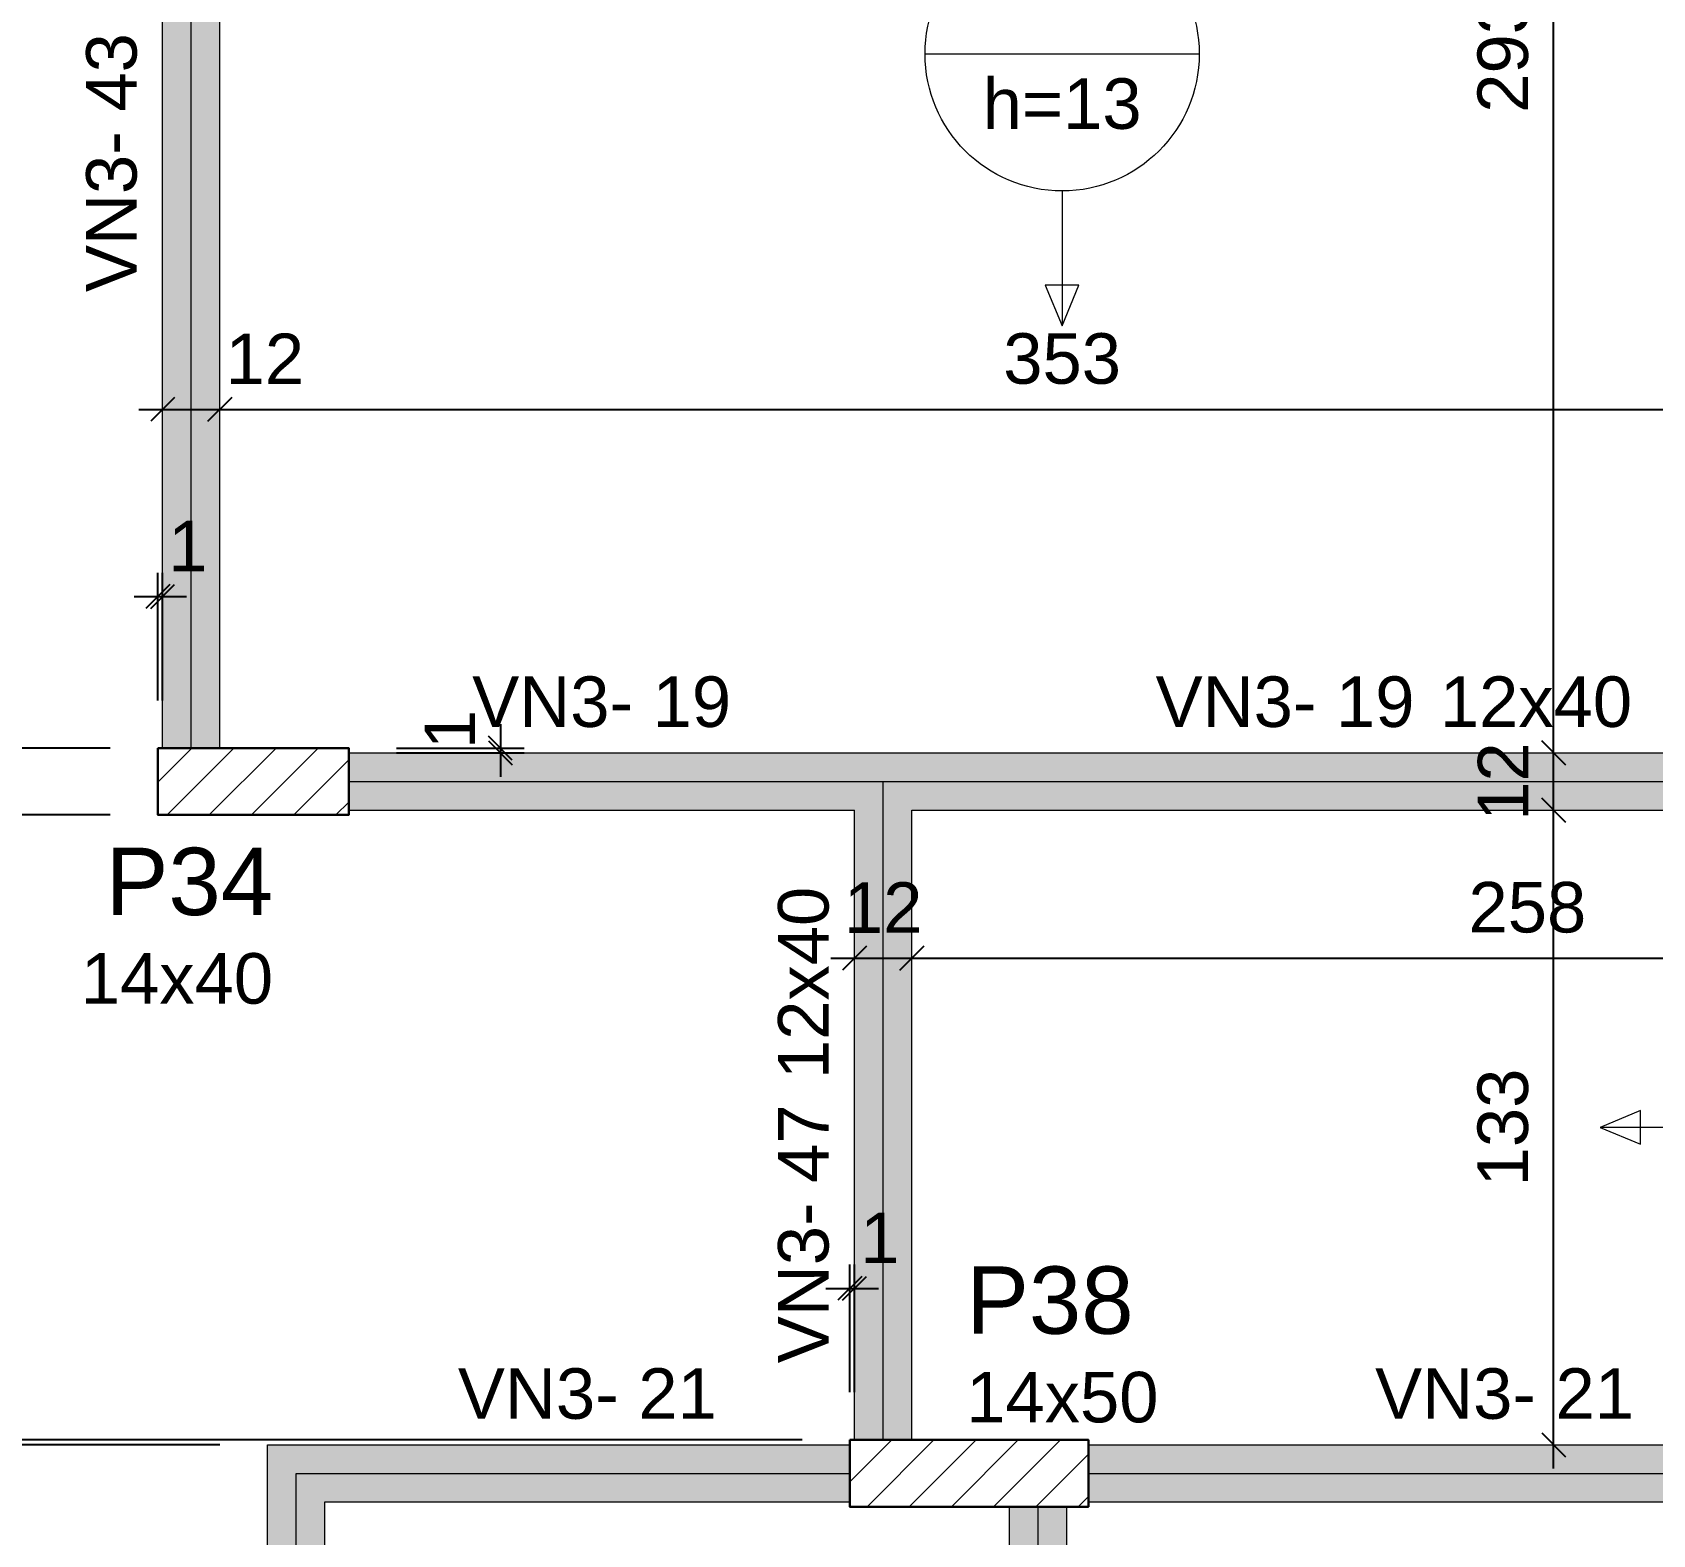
# Model space of a CAD drawing. Header units: millimetres. Extents: x -8 to 605, y -494 to 220.
# Drawn here: x -0.05 to 6.74, y -450.72 to -444.42 of the extents above; entities that cross this region are included whole.
import ezdxf

# ---------------------------------------------------------------- set-up
doc = ezdxf.new("R2010")
doc.units = ezdxf.units.MM
doc.header["$MEASUREMENT"] = 0
doc.linetypes.add('NULL', pattern=[0])
for name, color, linetype, lineweight in [('FO-Cotas', 5, 'Continuous', 5), ('FO-Eixos', 5, 'Continuous', 5), ('FO-Hachura pilar que passa', 19, 'Continuous', 5), ('FO-Hachura viga', 43, 'Continuous', 5), ('FO-Pilares', 4, 'Continuous', 30), ('FO-Textos das lajes', 1, 'Continuous', 20), ('FO-Textos das vigas', 7, 'Continuous', 5), ('FO-Textos dos pilares', 7, 'Continuous', 5), ('FO-Vigas', 1, 'Continuous', 20)]:
    doc.layers.add(name, color=color, linetype=linetype, lineweight=lineweight)
doc.styles.add('Arial', font='arial.ttf')
doc.dimstyles.new('UM_50.000000', dxfattribs={"dimtxt": 0.18, "dimasz": 0.1, "dimexe": 0.1, "dimexo": 0.2, "dimgap": 0, "dimtad": 1, "dimtih": 1, "dimtoh": 1, "dimdec": 1, "dimlfac": 50, "dimzin": 0, "dimdsep": 46, "dimtxsty": 'Standard', "dimcen": 0.09, "dimdle": 0.1, "dimadec": 1, "dimazin": 2, "dimtfac": 1, "dimtdec": 4, "dimtofl": 0, "dimtmove": 0, "dimatfit": 3, "dimfxl": 1, "dimtolj": 1, "dimarcsym": 0})
pattern_1 = [(45, (-4.58844, -411.61486), (-0.08838835, 0.08838835), [])]

# ---------------------------------------------------------------- blocks, each defined once
blk = doc.blocks.new('_Oblique')
at = {"color": 0, "linetype": 'ByBlock', "lineweight": -2}
blk.add_line((-0.5, -0.5), (0.5, 0.5), dxfattribs=at)
blk = doc.blocks.new('*D4143')
at = {"layer": 'Defpoints', "color": 0, "transparency": 16777216}
for p in [(-1.9904, -450.3447), (0.9316, -450.3447), (0.9316, -456.4847)]:
    blk.add_point(p, dxfattribs=at)
at = {"layer": 'FO-Cotas', "color": 0, "lineweight": -2, "transparency": 16777216}
for p, q in [((-1.9904, -456.5847), (-1.9904, -450.2447)), ((0.7316, -450.3447), (-2.0904, -450.3447)), ((0.7316, -456.4847), (-2.0904, -456.4847))]:
    blk.add_line(p, q, dxfattribs=at)
at = {"layer": 'FO-Cotas', "color": 0, "lineweight": -2, "transparency": 16777216, "xscale": 0.1, "yscale": 0.1, "zscale": 0.1}
for p, rotation in [((-1.9904, -450.3447), 90), ((-1.9904, -456.4847), 270)]:
    blk.add_blockref('_Oblique', p, dxfattribs=dict(at, rotation=rotation))
at = {"layer": 'FO-Cotas', "color": 7, "transparency": 16777216, "insert": (-2.2022, -453.4147), "char_height": 0.2118, "attachment_point": 5, "rotation": 90, "style": 'Arial'}
blk.add_mtext('\\A1;307', dxfattribs=at)
blk = doc.blocks.new('*D4144')
at = {"layer": 'Defpoints', "color": 0, "transparency": 16777216}
for p in [(-1.9904, -450.3247), (0.9316, -450.3447), (3.3716, -450.3247)]:
    blk.add_point(p, dxfattribs=at)
at = {"layer": 'FO-Cotas', "color": 0, "lineweight": -2, "transparency": 16777216}
for p, q in [((-1.9904, -450.4447), (-1.9904, -450.2247)), ((3.1716, -450.3247), (-2.0904, -450.3247)), ((0.7316, -450.3447), (-2.0904, -450.3447))]:
    blk.add_line(p, q, dxfattribs=at)
at = {"layer": 'FO-Cotas', "color": 0, "lineweight": -2, "transparency": 16777216, "xscale": 0.1, "yscale": 0.1, "zscale": 0.1}
for p, rotation in [((-1.9904, -450.3247), 90), ((-1.9904, -450.3447), 270)]:
    blk.add_blockref('_Oblique', p, dxfattribs=dict(at, rotation=rotation))
at = {"layer": 'FO-Cotas', "color": 7, "transparency": 16777216, "insert": (-2.2022, -450.2464), "char_height": 0.2118, "attachment_point": 5, "rotation": 90, "style": 'Arial'}
blk.add_mtext('\\A1;1', dxfattribs=at)
blk = doc.blocks.new('*D4145')
at = {"layer": 'Defpoints', "color": 0, "transparency": 16777216}
for p in [(-1.9904, -447.7049), (0.4716, -447.7049), (3.3716, -450.3247)]:
    blk.add_point(p, dxfattribs=at)
at = {"layer": 'FO-Cotas', "color": 0, "lineweight": -2, "transparency": 16777216}
for p, q in [((-1.9904, -450.4247), (-1.9904, -447.6049)), ((0.2716, -447.7049), (-2.0904, -447.7049)), ((3.1716, -450.3247), (-2.0904, -450.3247))]:
    blk.add_line(p, q, dxfattribs=at)
at = {"layer": 'FO-Cotas', "color": 0, "lineweight": -2, "transparency": 16777216, "xscale": 0.1, "yscale": 0.1, "zscale": 0.1}
for p, rotation in [((-1.9904, -447.7049), 90), ((-1.9904, -450.3247), 270)]:
    blk.add_blockref('_Oblique', p, dxfattribs=dict(at, rotation=rotation))
at = {"layer": 'FO-Cotas', "color": 7, "transparency": 16777216, "insert": (-2.2022, -449.0148), "char_height": 0.2118, "attachment_point": 5, "rotation": 90, "style": 'Arial'}
blk.add_mtext('\\A1;131', dxfattribs=at)
blk = doc.blocks.new('*D4146')
at = {"layer": 'Defpoints', "color": 0, "transparency": 16777216}
for p in [(-1.9904, -447.4249), (0.4716, -447.4249), (0.4716, -447.7049)]:
    blk.add_point(p, dxfattribs=at)
at = {"layer": 'FO-Cotas', "color": 0, "lineweight": -2, "transparency": 16777216}
for p, q in [((-1.9904, -447.8049), (-1.9904, -447.3249)), ((0.2716, -447.4249), (-2.0904, -447.4249)), ((0.2716, -447.7049), (-2.0904, -447.7049))]:
    blk.add_line(p, q, dxfattribs=at)
at = {"layer": 'FO-Cotas', "color": 0, "lineweight": -2, "transparency": 16777216, "xscale": 0.1, "yscale": 0.1, "zscale": 0.1}
for p, rotation in [((-1.9904, -447.4249), 90), ((-1.9904, -447.7049), 270)]:
    blk.add_blockref('_Oblique', p, dxfattribs=dict(at, rotation=rotation))
at = {"layer": 'FO-Cotas', "color": 7, "transparency": 16777216, "insert": (-2.2022, -447.5649), "char_height": 0.2118, "attachment_point": 5, "rotation": 90, "style": 'Arial'}
blk.add_mtext('\\A1;14', dxfattribs=at)
blk = doc.blocks.new('*D4147')
at = {"layer": 'Defpoints', "color": 0, "transparency": 16777216}
for p in [(-1.9904, -441.6047), (0.4716, -441.6047), (0.4716, -447.4249)]:
    blk.add_point(p, dxfattribs=at)
at = {"layer": 'FO-Cotas', "color": 0, "lineweight": -2, "transparency": 16777216}
for p, q in [((-1.9904, -447.5249), (-1.9904, -441.5047)), ((0.2716, -441.6047), (-2.0904, -441.6047)), ((0.2716, -447.4249), (-2.0904, -447.4249))]:
    blk.add_line(p, q, dxfattribs=at)
at = {"layer": 'FO-Cotas', "color": 0, "lineweight": -2, "transparency": 16777216, "xscale": 0.1, "yscale": 0.1, "zscale": 0.1}
for p, rotation in [((-1.9904, -441.6047), 90), ((-1.9904, -447.4249), 270)]:
    blk.add_blockref('_Oblique', p, dxfattribs=dict(at, rotation=rotation))
at = {"layer": 'FO-Cotas', "color": 7, "transparency": 16777216, "insert": (-2.2022, -444.5148), "char_height": 0.2118, "attachment_point": 5, "rotation": 90, "style": 'Arial'}
blk.add_mtext('\\A1;291', dxfattribs=at)
blk = doc.blocks.new('*D4159')
at = {"layer": 'Defpoints', "color": 0, "transparency": 16777216}
for p in [(-2.5199, -419.9249), (2.8216, -419.9249), (2.8216, -483.2049)]:
    blk.add_point(p, dxfattribs=at)
at = {"layer": 'FO-Cotas', "color": 0, "lineweight": -2, "transparency": 16777216}
for p, q in [((-2.5199, -483.3049), (-2.5199, -419.8249)), ((2.6216, -419.9249), (-2.6199, -419.9249)), ((2.6216, -483.2049), (-2.6199, -483.2049))]:
    blk.add_line(p, q, dxfattribs=at)
at = {"layer": 'FO-Cotas', "color": 0, "lineweight": -2, "transparency": 16777216, "xscale": 0.1, "yscale": 0.1, "zscale": 0.1}
for p, rotation in [((-2.5199, -419.9249), 90), ((-2.5199, -483.2049), 270)]:
    blk.add_blockref('_Oblique', p, dxfattribs=dict(at, rotation=rotation))
at = {"layer": 'FO-Cotas', "color": 7, "transparency": 16777216, "insert": (-2.7317, -451.5649), "char_height": 0.2118, "attachment_point": 5, "rotation": 90, "style": 'Arial'}
blk.add_mtext('\\A1;3164', dxfattribs=at)
blk = doc.blocks.new('*D4235')
at = {"layer": 'Defpoints', "color": 0, "transparency": 16777216}
for p in [(3.3916, -448.3049), (3.6316, -448.3049), (3.6316, -448.3049)]:
    blk.add_point(p, dxfattribs=at)
at = {"layer": 'FO-Cotas', "color": 0, "lineweight": -2, "transparency": 16777216}
blk.add_line((3.2916, -448.3049), (3.7316, -448.3049), dxfattribs=at)
at = {"layer": 'FO-Cotas', "color": 0, "lineweight": -2, "transparency": 16777216, "xscale": 0.1, "yscale": 0.1, "zscale": 0.1, "rotation": 180}
blk.add_blockref('_Oblique', (3.3916, -448.3049), dxfattribs=at)
at = {"layer": 'FO-Cotas', "color": 0, "lineweight": -2, "transparency": 16777216, "xscale": 0.1, "yscale": 0.1, "zscale": 0.1}
blk.add_blockref('_Oblique', (3.6316, -448.3049), dxfattribs=at)
at = {"layer": 'FO-Cotas', "color": 7, "transparency": 16777216, "insert": (3.5116, -448.0931), "char_height": 0.2118, "attachment_point": 5, "rotation": 0.00573, "style": 'Arial'}
blk.add_mtext('\\A1;12', dxfattribs=at)
blk = doc.blocks.new('*D4236')
at = {"layer": 'Defpoints', "color": 0, "transparency": 16777216}
for p in [(3.6316, -448.3049), (8.7916, -448.3049), (8.7916, -448.3049)]:
    blk.add_point(p, dxfattribs=at)
at = {"layer": 'FO-Cotas', "color": 0, "lineweight": -2, "transparency": 16777216}
blk.add_line((3.5316, -448.3049), (8.8916, -448.3049), dxfattribs=at)
at = {"layer": 'FO-Cotas', "color": 0, "lineweight": -2, "transparency": 16777216, "xscale": 0.1, "yscale": 0.1, "zscale": 0.1, "rotation": 180}
blk.add_blockref('_Oblique', (3.6316, -448.3049), dxfattribs=at)
at = {"layer": 'FO-Cotas', "color": 0, "lineweight": -2, "transparency": 16777216, "xscale": 0.1, "yscale": 0.1, "zscale": 0.1}
blk.add_blockref('_Oblique', (8.7916, -448.3049), dxfattribs=at)
at = {"layer": 'FO-Cotas', "color": 7, "transparency": 16777216, "insert": (6.2116, -448.0931), "char_height": 0.2118, "attachment_point": 5, "rotation": 0.00573, "style": 'Arial'}
blk.add_mtext('\\A1;258', dxfattribs=at)
blk = doc.blocks.new('*D4250')
at = {"layer": 'Defpoints', "color": 0, "transparency": 16777216}
for p in [(0.4916, -446.0049), (0.7316, -446.0049), (0.7316, -446.0049)]:
    blk.add_point(p, dxfattribs=at)
at = {"layer": 'FO-Cotas', "color": 0, "lineweight": -2, "transparency": 16777216}
blk.add_line((0.3916, -446.0049), (0.8316, -446.0049), dxfattribs=at)
at = {"layer": 'FO-Cotas', "color": 0, "lineweight": -2, "transparency": 16777216, "xscale": 0.1, "yscale": 0.1, "zscale": 0.1, "rotation": 180}
blk.add_blockref('_Oblique', (0.4916, -446.0049), dxfattribs=at)
at = {"layer": 'FO-Cotas', "color": 0, "lineweight": -2, "transparency": 16777216, "xscale": 0.1, "yscale": 0.1, "zscale": 0.1}
blk.add_blockref('_Oblique', (0.7316, -446.0049), dxfattribs=at)
at = {"layer": 'FO-Cotas', "color": 7, "transparency": 16777216, "insert": (0.9201, -445.7931), "char_height": 0.2118, "attachment_point": 5, "rotation": 0.00573, "style": 'Arial'}
blk.add_mtext('\\A1;12', dxfattribs=at)
blk = doc.blocks.new('*D4251')
at = {"layer": 'Defpoints', "color": 0, "transparency": 16777216}
for p in [(0.7316, -446.0049), (7.7916, -446.0049), (7.7916, -446.0049)]:
    blk.add_point(p, dxfattribs=at)
at = {"layer": 'FO-Cotas', "color": 0, "lineweight": -2, "transparency": 16777216}
blk.add_line((0.6316, -446.0049), (7.8916, -446.0049), dxfattribs=at)
at = {"layer": 'FO-Cotas', "color": 0, "lineweight": -2, "transparency": 16777216, "xscale": 0.1, "yscale": 0.1, "zscale": 0.1, "rotation": 180}
blk.add_blockref('_Oblique', (0.7316, -446.0049), dxfattribs=at)
at = {"layer": 'FO-Cotas', "color": 0, "lineweight": -2, "transparency": 16777216, "xscale": 0.1, "yscale": 0.1, "zscale": 0.1}
blk.add_blockref('_Oblique', (7.7916, -446.0049), dxfattribs=at)
at = {"layer": 'FO-Cotas', "color": 7, "transparency": 16777216, "insert": (4.2616, -445.7931), "char_height": 0.2118, "attachment_point": 5, "rotation": 0.00573, "style": 'Arial'}
blk.add_mtext('\\A1;353', dxfattribs=at)
blk = doc.blocks.new('*D4302')
at = {"layer": 'Defpoints', "color": 0, "transparency": 16777216}
for p in [(6.3216, -447.6849), (6.3216, -447.6849), (6.3216, -450.3447)]:
    blk.add_point(p, dxfattribs=at)
at = {"layer": 'FO-Cotas', "color": 0, "lineweight": -2, "transparency": 16777216}
blk.add_line((6.3216, -450.4447), (6.3216, -447.5849), dxfattribs=at)
at = {"layer": 'FO-Cotas', "color": 0, "lineweight": -2, "transparency": 16777216, "xscale": 0.1, "yscale": 0.1, "zscale": 0.1}
for p, rotation in [((6.3216, -447.6849), 90), ((6.3216, -450.3447), 270)]:
    blk.add_blockref('_Oblique', p, dxfattribs=dict(at, rotation=rotation))
at = {"layer": 'FO-Cotas', "color": 7, "transparency": 16777216, "insert": (6.1098, -449.0148), "char_height": 0.2118, "attachment_point": 5, "rotation": 90, "style": 'Arial'}
blk.add_mtext('\\A1;133', dxfattribs=at)
blk = doc.blocks.new('*D4303')
at = {"layer": 'Defpoints', "color": 0, "transparency": 16777216}
for p in [(6.3216, -447.4449), (6.3216, -447.4449), (6.3216, -447.6849)]:
    blk.add_point(p, dxfattribs=at)
at = {"layer": 'FO-Cotas', "color": 0, "lineweight": -2, "transparency": 16777216}
blk.add_line((6.3216, -447.7849), (6.3216, -447.3449), dxfattribs=at)
at = {"layer": 'FO-Cotas', "color": 0, "lineweight": -2, "transparency": 16777216, "xscale": 0.1, "yscale": 0.1, "zscale": 0.1}
for p, rotation in [((6.3216, -447.4449), 90), ((6.3216, -447.6849), 270)]:
    blk.add_blockref('_Oblique', p, dxfattribs=dict(at, rotation=rotation))
at = {"layer": 'FO-Cotas', "color": 7, "transparency": 16777216, "insert": (6.1098, -447.5649), "char_height": 0.2118, "attachment_point": 5, "rotation": 90, "style": 'Arial'}
blk.add_mtext('\\A1;12', dxfattribs=at)
blk = doc.blocks.new('*D4304')
at = {"layer": 'Defpoints', "color": 0, "transparency": 16777216}
for p in [(6.3216, -441.5847), (6.3216, -441.5847), (6.3216, -447.4449)]:
    blk.add_point(p, dxfattribs=at)
at = {"layer": 'FO-Cotas', "color": 0, "lineweight": -2, "transparency": 16777216}
blk.add_line((6.3216, -447.5449), (6.3216, -441.4847), dxfattribs=at)
at = {"layer": 'FO-Cotas', "color": 0, "lineweight": -2, "transparency": 16777216, "xscale": 0.1, "yscale": 0.1, "zscale": 0.1}
for p, rotation in [((6.3216, -441.5847), 90), ((6.3216, -447.4449), 270)]:
    blk.add_blockref('_Oblique', p, dxfattribs=dict(at, rotation=rotation))
at = {"layer": 'FO-Cotas', "color": 7, "transparency": 16777216, "insert": (6.1098, -444.5148), "char_height": 0.2118, "attachment_point": 5, "rotation": 90, "style": 'Arial'}
blk.add_mtext('\\A1;293', dxfattribs=at)
blk = doc.blocks.new('*D4407')
at = {"layer": 'Defpoints', "color": 0, "transparency": 16777216}
for p in [(0.4916, -446.7895), (0.4716, -447.4249), (0.4916, -447.4249)]:
    blk.add_point(p, dxfattribs=at)
at = {"layer": 'FO-Cotas', "color": 0, "lineweight": -2, "transparency": 16777216}
for p, q in [((0.4716, -447.2249), (0.4716, -446.6895)), ((0.4916, -447.2249), (0.4916, -446.6895)), ((0.3716, -446.7895), (0.5916, -446.7895))]:
    blk.add_line(p, q, dxfattribs=at)
at = {"layer": 'FO-Cotas', "color": 0, "lineweight": -2, "transparency": 16777216, "xscale": 0.1, "yscale": 0.1, "zscale": 0.1, "rotation": 180}
blk.add_blockref('_Oblique', (0.4716, -446.7895), dxfattribs=at)
at = {"layer": 'FO-Cotas', "color": 0, "lineweight": -2, "transparency": 16777216, "xscale": 0.1, "yscale": 0.1, "zscale": 0.1}
blk.add_blockref('_Oblique', (0.4916, -446.7895), dxfattribs=at)
at = {"layer": 'FO-Cotas', "color": 7, "transparency": 16777216, "insert": (0.5978, -446.5777), "char_height": 0.2118, "attachment_point": 5, "rotation": 0.00573, "style": 'Arial'}
blk.add_mtext('\\A1;1', dxfattribs=at)
blk = doc.blocks.new('*D4410')
at = {"layer": 'Defpoints', "color": 0, "transparency": 16777216}
for p in [(3.3916, -449.6893), (3.3716, -450.3247), (3.3916, -450.3247)]:
    blk.add_point(p, dxfattribs=at)
at = {"layer": 'FO-Cotas', "color": 0, "lineweight": -2, "transparency": 16777216}
for p, q in [((3.3716, -450.1247), (3.3716, -449.5893)), ((3.3916, -450.1247), (3.3916, -449.5893)), ((3.2716, -449.6893), (3.4916, -449.6893))]:
    blk.add_line(p, q, dxfattribs=at)
at = {"layer": 'FO-Cotas', "color": 0, "lineweight": -2, "transparency": 16777216, "xscale": 0.1, "yscale": 0.1, "zscale": 0.1, "rotation": 180}
blk.add_blockref('_Oblique', (3.3716, -449.6893), dxfattribs=at)
at = {"layer": 'FO-Cotas', "color": 0, "lineweight": -2, "transparency": 16777216, "xscale": 0.1, "yscale": 0.1, "zscale": 0.1}
blk.add_blockref('_Oblique', (3.3916, -449.6893), dxfattribs=at)
at = {"layer": 'FO-Cotas', "color": 7, "transparency": 16777216, "insert": (3.4978, -449.4775), "char_height": 0.2118, "attachment_point": 5, "rotation": 0.00573, "style": 'Arial'}
blk.add_mtext('\\A1;1', dxfattribs=at)
blk = doc.blocks.new('*D4485')
at = {"layer": 'Defpoints', "color": 0, "transparency": 16777216}
for p in [(1.2716, -447.4249), (1.2716, -447.4449), (1.907, -447.4449)]:
    blk.add_point(p, dxfattribs=at)
at = {"layer": 'FO-Cotas', "color": 0, "lineweight": -2, "transparency": 16777216}
for p, q in [((1.907, -447.3249), (1.907, -447.5449)), ((1.4716, -447.4249), (2.007, -447.4249)), ((1.4716, -447.4449), (2.007, -447.4449))]:
    blk.add_line(p, q, dxfattribs=at)
at = {"layer": 'FO-Cotas', "color": 0, "lineweight": -2, "transparency": 16777216, "xscale": 0.1, "yscale": 0.1, "zscale": 0.1}
for p, rotation in [((1.907, -447.4249), 90), ((1.907, -447.4449), 270)]:
    blk.add_blockref('_Oblique', p, dxfattribs=dict(at, rotation=rotation))
at = {"layer": 'FO-Cotas', "color": 7, "transparency": 16777216, "insert": (1.6952, -447.3466), "char_height": 0.2118, "attachment_point": 5, "rotation": 90, "style": 'Arial'}
blk.add_mtext('\\A1;1', dxfattribs=at)

msp = doc.modelspace()

# ---------------------------------------------------------------- hatches: boundary and pattern name
at = {"layer": 'FO-Hachura pilar que passa', "linetype": 'Continuous', "ltscale": 0.2}
h = msp.add_hatch(dxfattribs=at)
h.set_pattern_fill('ANSI31', color=19, style=0)
h.set_pattern_definition(pattern_1)
h.paths.add_polyline_path([(0.4716, -447.4249), (0.4716, -447.5649), (0.4716, -447.7049), (0.8716, -447.7049), (1.2716, -447.7049), (1.2716, -447.5649), (1.2716, -447.4249), (0.8716, -447.4249)])
h = msp.add_hatch(dxfattribs=at)
h.set_pattern_fill('ANSI31', color=19, style=0)
h.set_pattern_definition(pattern_1)
h.paths.add_polyline_path([(3.3716, -450.3247), (3.3716, -450.4647), (3.3716, -450.6047), (3.8716, -450.6047), (4.3716, -450.6047), (4.3716, -450.4647), (4.3716, -450.3247), (3.8716, -450.3247)])
at = {"layer": 'FO-Hachura viga', "linetype": 'Continuous', "ltscale": 0.2}
for points in [[(0.7316, -441.6047), (0.7316, -441.6047), (0.4916, -441.6047), (0.4916, -447.4249), (0.7316, -447.4249), (0.7316, -441.6047)], [(3.5116, -447.5649), (3.5116, -447.5649), (3.5116, -447.4449), (1.2716, -447.4449), (1.2716, -447.6849), (3.3916, -447.6849), (3.5116, -447.5649)], [(7.9116, -447.5649), (7.9116, -447.5649), (7.7918, -447.4449), (3.5116, -447.4449), (3.5116, -447.5649), (3.6316, -447.6849), (7.9116, -447.6849), (7.9116, -447.5649)], [(3.6316, -447.6849), (3.6316, -447.6849), (3.5116, -447.5649), (3.3916, -447.6849), (3.3916, -450.3249), (3.6316, -450.3249), (3.6316, -447.6849)], [(1.1716, -456.2445), (1.1716, -456.2445), (1.1716, -450.5849), (0.9316, -450.3449), (0.9316, -456.4845), (1.1716, -456.2445)], [(3.3716, -450.3449), (3.3716, -450.3449), (0.9316, -450.3449), (1.1716, -450.5849), (3.3716, -450.5849), (3.3716, -450.3449)], [(8.7716, -450.3449), (8.7716, -450.3449), (4.3716, -450.3449), (4.3716, -450.5849), (8.7716, -450.5849), (8.7716, -450.3449)], [(4.2816, -450.6049), (4.2816, -450.6049), (4.0416, -450.6049), (4.0416, -456.2245), (4.2816, -456.2245), (4.2816, -450.6049)]]:
    msp.add_hatch(color=43, dxfattribs=at).paths.add_polyline_path(points)

# ---------------------------------------------------------------- linework, layer by layer
at = {"layer": 'FO-Eixos'}
for p, q in [((0.6116, -447.4249), (0.6116, -441.6047)), ((1.2716, -447.5649), (3.5116, -447.5649)), ((3.5116, -447.5649), (7.9116, -447.5649)), ((3.5116, -450.3247), (3.5116, -447.5649)), ((1.0516, -456.3647), (1.0516, -450.4647)), ((1.0516, -450.4647), (3.3716, -450.4647)), ((4.3716, -450.4647), (8.7716, -450.4647)), ((4.1616, -456.2247), (4.1616, -450.6047))]:
    msp.add_line(p, q, dxfattribs=at)
at = {"layer": 'FO-Pilares'}
for points in [[(0.4716, -447.4249), (0.4716, -447.5649), (0.4716, -447.7049), (0.8716, -447.7049), (1.2716, -447.7049), (1.2716, -447.5649), (1.2716, -447.4249), (0.8716, -447.4249), (0.4716, -447.4249)], [(3.3716, -450.3247), (3.3716, -450.4647), (3.3716, -450.6047), (3.8716, -450.6047), (4.3716, -450.6047), (4.3716, -450.4647), (4.3716, -450.3247), (3.8716, -450.3247), (3.3716, -450.3247)]]:
    msp.add_lwpolyline(points, close=True, dxfattribs=at)
at = {"layer": 'FO-Textos das lajes'}
for p, q in [((3.6869, -444.5148), (4.8362, -444.5148)), ((4.3322, -445.4848), (4.191, -445.4848)), ((4.191, -445.4848), (4.2616, -445.6542)), ((4.2616, -445.6542), (4.3322, -445.4848)), ((6.6858, -448.9442), (6.5164, -449.0148)), ((6.6858, -449.0854), (6.6858, -448.9442)), ((6.5164, -449.0148), (6.6858, -449.0854))]:
    msp.add_line(p, q, dxfattribs=at)
for points in [[(4.2616, -445.0894), (4.2616, -445.6542)], [(6.94, -449.0148), (6.5164, -449.0148)]]:
    msp.add_lwpolyline(points, dxfattribs=at)
msp.add_circle((4.2616, -444.5148), 0.5746, dxfattribs=at)
at = {"layer": 'FO-Vigas'}
for p, q in [((0.4916, -447.4249), (0.4916, -441.6047)), ((0.7316, -447.4249), (0.7316, -441.6047)), ((1.2716, -447.4449), (3.5116, -447.4449)), ((3.5116, -447.4449), (7.7916, -447.4449)), ((1.2716, -447.6849), (3.3916, -447.6849)), ((3.3916, -450.3247), (3.3916, -447.6849)), ((3.6316, -447.6849), (7.9116, -447.6849)), ((3.6316, -450.3247), (3.6316, -447.6849)), ((0.9316, -456.4847), (0.9316, -450.3447)), ((0.9316, -450.3447), (3.3716, -450.3447)), ((4.3716, -450.3447), (8.7716, -450.3447)), ((1.1716, -456.2447), (1.1716, -450.5847)), ((1.1716, -450.5847), (3.3716, -450.5847)), ((4.0416, -456.2247), (4.0416, -450.6047)), ((4.2816, -456.2247), (4.2816, -450.6047)), ((4.3716, -450.5847), (8.7716, -450.5847))]:
    msp.add_line(p, q, dxfattribs=at)

# ---------------------------------------------------------------- texts
at = {"layer": 'FO-Textos das lajes', "linetype": 'NULL', "ltscale": 0.2, "insert": (4.2616, -444.832), "char_height": 0.2118, "width": 1.332467, "attachment_point": 8, "line_spacing_factor": 0.798, "style": 'Arial'}
msp.add_mtext('h=13', dxfattribs=at)
at = {"layer": 'FO-Textos das vigas', "linetype": 'NULL', "ltscale": 0.2, "char_height": 0.2118, "rotation": 90.00021, "line_spacing_factor": 0.798, "style": 'Arial'}
for s, insert, width, attachment_point in [('VN3- 43', (0.3857, -444.4279), 2.170627, 9), ('12x40', (3.2857, -448.8119), 1.612069, 7), ('VN3- 47', (3.2857, -448.9179), 2.170627, 9)]:
    msp.add_mtext(s, dxfattribs=dict(at, insert=insert, width=width, attachment_point=attachment_point))
at = {"layer": 'FO-Textos das vigas', "linetype": 'NULL', "ltscale": 0.2, "char_height": 0.2118, "line_spacing_factor": 0.798, "style": 'Arial'}
for s, insert, width, attachment_point in [('VN3- 19', (2.3316, -447.339), 2.170627, 8), ('VN3- 19', (5.7386, -447.339), 2.170627, 9), ('12x40', (5.8446, -447.339), 1.612069, 7), ('VN3- 21', (2.2716, -450.239), 2.170627, 8), ('VN3- 21', (6.6586, -450.239), 2.170627, 9)]:
    msp.add_mtext(s, dxfattribs=dict(at, insert=insert, width=width, attachment_point=attachment_point))
at = {"layer": 'FO-Textos dos pilares', "linetype": 'NULL', "ltscale": 0.2, "line_spacing_factor": 0.798, "style": 'Arial'}
for s, insert, char_height, width, attachment_point in [('P34', (0.9546, -448.1287), 0.2824, 1.403821, 9), ('14x40', (0.9546, -448.499), 0.2118, 1.612069, 9), ('P38', (3.8594, -449.8837), 0.2824, 1.403821, 7), ('14x50', (3.8594, -450.254), 0.2118, 1.612069, 7)]:
    msp.add_mtext(s, dxfattribs=dict(at, insert=insert, char_height=char_height, width=width, attachment_point=attachment_point))

# ---------------------------------------------------------------- dimensions: what is measured, and where the dimension line sits
at = {"layer": 'FO-Cotas'}
for base, p1, p2, override, picture, middle in [((-2.5199, -419.9249), (2.8216, -483.2049), (2.8216, -419.9249), {"dimtxt": 0.2118, "dimasz": 0.1, "dimexe": 0.1, "dimexo": 0.2, "dimtad": 1, "dimtih": 0, "dimtoh": 0, "dimdec": 1, "dimlfac": 50, "dimzin": 8, "dimtxsty": 'Arial', "dimblk": 'Oblique', "dimblk1": 'Oblique', "dimblk2": 'Oblique', "dimsah": 1, "dimdle": 0.1, "dimse1": 0, "dimse2": 0, "dimclrt": 7, "dimadec": 1, "dimazin": 3, "dimtmove": 2, "dimldrblk": 'Oblique'}, '*D4159', (-2.7317, -451.5649)), ((-1.9904, -441.6047), (0.4716, -447.4249), (0.4716, -441.6047), {"dimtxt": 0.2118, "dimasz": 0.1, "dimexe": 0.1, "dimexo": 0.2, "dimtad": 1, "dimtih": 0, "dimtoh": 0, "dimdec": 1, "dimlfac": 50, "dimzin": 8, "dimtxsty": 'Arial', "dimblk": 'Oblique', "dimblk1": 'Oblique', "dimblk2": 'Oblique', "dimsah": 1, "dimdle": 0.1, "dimse1": 0, "dimse2": 0, "dimclrt": 7, "dimadec": 1, "dimazin": 3, "dimtmove": 2, "dimldrblk": 'Oblique'}, '*D4147', (-2.2022, -444.5148)), ((6.3216, -441.5847), (6.3216, -447.4449), (6.3216, -441.5847), {"dimtxt": 0.2118, "dimasz": 0.1, "dimexe": 0.1, "dimexo": 0.2, "dimtad": 1, "dimtih": 0, "dimtoh": 0, "dimdec": 1, "dimlfac": 50, "dimzin": 8, "dimtxsty": 'Arial', "dimblk": 'Oblique', "dimblk1": 'Oblique', "dimblk2": 'Oblique', "dimsah": 1, "dimdle": 0.1, "dimse1": 1, "dimse2": 1, "dimclrt": 7, "dimadec": 1, "dimazin": 3, "dimtmove": 2, "dimldrblk": 'Oblique'}, '*D4304', (6.1098, -444.5148)), ((1.907, -447.4449), (1.2716, -447.4249), (1.2716, -447.4449), {"dimtxt": 0.2118, "dimasz": 0.1, "dimexe": 0.1, "dimexo": 0.2, "dimtad": 1, "dimtih": 0, "dimtoh": 0, "dimdec": 1, "dimlfac": 50, "dimzin": 8, "dimtxsty": 'Arial', "dimblk": 'Oblique', "dimblk1": 'Oblique', "dimblk2": 'Oblique', "dimsah": 1, "dimdle": 0.1, "dimse1": 0, "dimse2": 0, "dimclrt": 7, "dimadec": 1, "dimazin": 3, "dimtmove": 2, "dimldrblk": 'Oblique'}, '*D4485', (1.6952, -447.3466)), ((-1.9904, -447.4249), (0.4716, -447.7049), (0.4716, -447.4249), {"dimtxt": 0.2118, "dimasz": 0.1, "dimexe": 0.1, "dimexo": 0.2, "dimtad": 1, "dimtih": 0, "dimtoh": 0, "dimdec": 1, "dimlfac": 50, "dimzin": 8, "dimtxsty": 'Arial', "dimblk": 'Oblique', "dimblk1": 'Oblique', "dimblk2": 'Oblique', "dimsah": 1, "dimdle": 0.1, "dimse1": 0, "dimse2": 0, "dimclrt": 7, "dimadec": 1, "dimazin": 3, "dimtmove": 2, "dimldrblk": 'Oblique'}, '*D4146', (-2.2022, -447.5649)), ((6.3216, -447.4449), (6.3216, -447.6849), (6.3216, -447.4449), {"dimtxt": 0.2118, "dimasz": 0.1, "dimexe": 0.1, "dimexo": 0.2, "dimtad": 1, "dimtih": 0, "dimtoh": 0, "dimdec": 1, "dimlfac": 50, "dimzin": 8, "dimtxsty": 'Arial', "dimblk": 'Oblique', "dimblk1": 'Oblique', "dimblk2": 'Oblique', "dimsah": 1, "dimdle": 0.1, "dimse1": 1, "dimse2": 1, "dimclrt": 7, "dimadec": 1, "dimazin": 3, "dimtmove": 2, "dimldrblk": 'Oblique'}, '*D4303', (6.1098, -447.5649)), ((-1.9904, -447.7049), (3.3716, -450.3247), (0.4716, -447.7049), {"dimtxt": 0.2118, "dimasz": 0.1, "dimexe": 0.1, "dimexo": 0.2, "dimtad": 1, "dimtih": 0, "dimtoh": 0, "dimdec": 1, "dimlfac": 50, "dimzin": 8, "dimtxsty": 'Arial', "dimblk": 'Oblique', "dimblk1": 'Oblique', "dimblk2": 'Oblique', "dimsah": 1, "dimdle": 0.1, "dimse1": 0, "dimse2": 0, "dimclrt": 7, "dimadec": 1, "dimazin": 3, "dimtmove": 2, "dimldrblk": 'Oblique'}, '*D4145', (-2.2022, -449.0148)), ((6.3216, -447.6849), (6.3216, -450.3447), (6.3216, -447.6849), {"dimtxt": 0.2118, "dimasz": 0.1, "dimexe": 0.1, "dimexo": 0.2, "dimtad": 1, "dimtih": 0, "dimtoh": 0, "dimdec": 1, "dimlfac": 50, "dimzin": 8, "dimtxsty": 'Arial', "dimblk": 'Oblique', "dimblk1": 'Oblique', "dimblk2": 'Oblique', "dimsah": 1, "dimdle": 0.1, "dimse1": 1, "dimse2": 1, "dimclrt": 7, "dimadec": 1, "dimazin": 3, "dimtmove": 2, "dimldrblk": 'Oblique'}, '*D4302', (6.1098, -449.0148)), ((-1.9904, -450.3247), (0.9316, -450.3447), (3.3716, -450.3247), {"dimtxt": 0.2118, "dimasz": 0.1, "dimexe": 0.1, "dimexo": 0.2, "dimtad": 1, "dimtih": 0, "dimtoh": 0, "dimdec": 1, "dimlfac": 50, "dimzin": 8, "dimtxsty": 'Arial', "dimblk": 'Oblique', "dimblk1": 'Oblique', "dimblk2": 'Oblique', "dimsah": 1, "dimdle": 0.1, "dimse1": 0, "dimse2": 0, "dimclrt": 7, "dimadec": 1, "dimazin": 3, "dimtmove": 2, "dimldrblk": 'Oblique'}, '*D4144', (-2.2022, -450.2464)), ((-1.9904, -450.3447), (0.9316, -456.4847), (0.9316, -450.3447), {"dimtxt": 0.2118, "dimasz": 0.1, "dimexe": 0.1, "dimexo": 0.2, "dimtad": 1, "dimtih": 0, "dimtoh": 0, "dimdec": 1, "dimlfac": 50, "dimzin": 8, "dimtxsty": 'Arial', "dimblk": 'Oblique', "dimblk1": 'Oblique', "dimblk2": 'Oblique', "dimsah": 1, "dimdle": 0.1, "dimse1": 0, "dimse2": 0, "dimclrt": 7, "dimadec": 1, "dimazin": 3, "dimtmove": 2, "dimldrblk": 'Oblique'}, '*D4143', (-2.2022, -453.4147))]:
    dim = msp.add_linear_dim(base=base, p1=p1, p2=p2, angle=90, dimstyle='UM_50.000000', override=override, dxfattribs=at)
    dim.commit()
    dim.dimension.update_dxf_attribs({"geometry": picture, "text_midpoint": middle, "dimtype": 160, "text_rotation": 90})
for base, p1, p2, override, picture, middle in [((0.7316, -446.0049), (0.4916, -446.0049), (0.7316, -446.0049), {"dimtxt": 0.2118, "dimasz": 0.1, "dimexe": 0.1, "dimexo": 0.2, "dimtad": 1, "dimtih": 0, "dimtoh": 0, "dimdec": 1, "dimlfac": 50, "dimzin": 8, "dimtxsty": 'Arial', "dimblk": 'Oblique', "dimblk1": 'Oblique', "dimblk2": 'Oblique', "dimsah": 1, "dimdle": 0.1, "dimse1": 1, "dimse2": 1, "dimclrt": 7, "dimadec": 1, "dimazin": 3, "dimtmove": 2, "dimldrblk": 'Oblique'}, '*D4250', (0.9201, -445.7931)), ((7.7916, -446.0049), (0.7316, -446.0049), (7.7916, -446.0049), {"dimtxt": 0.2118, "dimasz": 0.1, "dimexe": 0.1, "dimexo": 0.2, "dimtad": 1, "dimtih": 0, "dimtoh": 0, "dimdec": 1, "dimlfac": 50, "dimzin": 8, "dimtxsty": 'Arial', "dimblk": 'Oblique', "dimblk1": 'Oblique', "dimblk2": 'Oblique', "dimsah": 1, "dimdle": 0.1, "dimse1": 1, "dimse2": 1, "dimclrt": 7, "dimadec": 1, "dimazin": 3, "dimtmove": 2, "dimldrblk": 'Oblique'}, '*D4251', (4.2616, -445.7931)), ((0.4916, -446.7895), (0.4716, -447.4249), (0.4916, -447.4249), {"dimtxt": 0.2118, "dimasz": 0.1, "dimexe": 0.1, "dimexo": 0.2, "dimtad": 1, "dimtih": 0, "dimtoh": 0, "dimdec": 1, "dimlfac": 50, "dimzin": 8, "dimtxsty": 'Arial', "dimblk": 'Oblique', "dimblk1": 'Oblique', "dimblk2": 'Oblique', "dimsah": 1, "dimdle": 0.1, "dimse1": 0, "dimse2": 0, "dimclrt": 7, "dimadec": 1, "dimazin": 3, "dimtmove": 2, "dimldrblk": 'Oblique'}, '*D4407', (0.5978, -446.5777)), ((3.6316, -448.3049), (3.3916, -448.3049), (3.6316, -448.3049), {"dimtxt": 0.2118, "dimasz": 0.1, "dimexe": 0.1, "dimexo": 0.2, "dimtad": 1, "dimtih": 0, "dimtoh": 0, "dimdec": 1, "dimlfac": 50, "dimzin": 8, "dimtxsty": 'Arial', "dimblk": 'Oblique', "dimblk1": 'Oblique', "dimblk2": 'Oblique', "dimsah": 1, "dimdle": 0.1, "dimse1": 1, "dimse2": 1, "dimclrt": 7, "dimadec": 1, "dimazin": 3, "dimtmove": 2, "dimldrblk": 'Oblique'}, '*D4235', (3.5116, -448.0931)), ((8.7916, -448.3049), (3.6316, -448.3049), (8.7916, -448.3049), {"dimtxt": 0.2118, "dimasz": 0.1, "dimexe": 0.1, "dimexo": 0.2, "dimtad": 1, "dimtih": 0, "dimtoh": 0, "dimdec": 1, "dimlfac": 50, "dimzin": 8, "dimtxsty": 'Arial', "dimblk": 'Oblique', "dimblk1": 'Oblique', "dimblk2": 'Oblique', "dimsah": 1, "dimdle": 0.1, "dimse1": 1, "dimse2": 1, "dimclrt": 7, "dimadec": 1, "dimazin": 3, "dimtmove": 2, "dimldrblk": 'Oblique'}, '*D4236', (6.2116, -448.0931)), ((3.3916, -449.6893), (3.3716, -450.3247), (3.3916, -450.3247), {"dimtxt": 0.2118, "dimasz": 0.1, "dimexe": 0.1, "dimexo": 0.2, "dimtad": 1, "dimtih": 0, "dimtoh": 0, "dimdec": 1, "dimlfac": 50, "dimzin": 8, "dimtxsty": 'Arial', "dimblk": 'Oblique', "dimblk1": 'Oblique', "dimblk2": 'Oblique', "dimsah": 1, "dimdle": 0.1, "dimse1": 0, "dimse2": 0, "dimclrt": 7, "dimadec": 1, "dimazin": 3, "dimtmove": 2, "dimldrblk": 'Oblique'}, '*D4410', (3.4978, -449.4775))]:
    dim = msp.add_linear_dim(base=base, p1=p1, p2=p2, dimstyle='UM_50.000000', override=override, dxfattribs=at)
    dim.commit()
    dim.dimension.update_dxf_attribs({"geometry": picture, "text_midpoint": middle, "dimtype": 160, "text_rotation": 0.00573})

doc.saveas('drawing.dxf')
